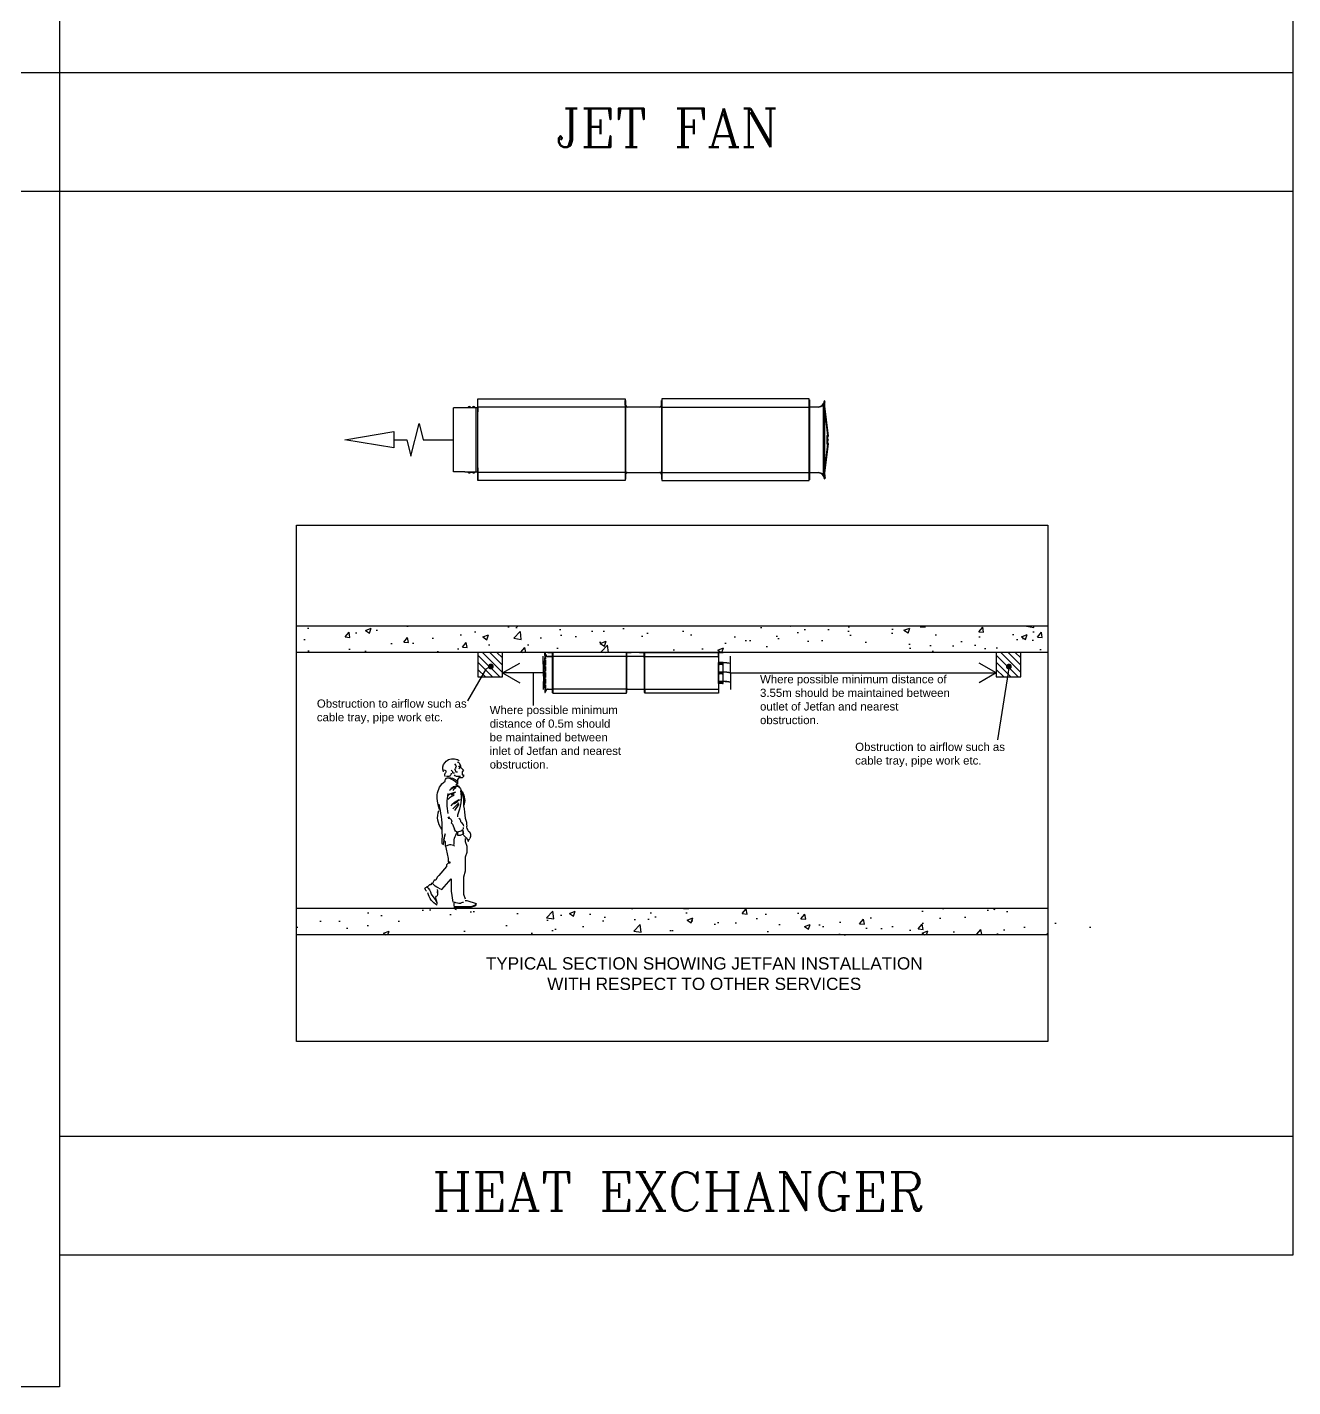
# Model space of a CAD drawing. Extents: x 462150 to 593348, y 35809 to 85242.
# Drawn here: x 524632 to 532372, y 35809 to 44128 of the extents above; entities that cross this region are included whole.
import ezdxf

# ---------------------------------------------------------------- set-up
doc = ezdxf.new("R2010")
doc.units = 0
doc.header["$LTSCALE"] = 500
doc.header["$MEASUREMENT"] = 0
doc.linetypes.add('DASHED', pattern=[15, 12, -3])
for name, color, linetype in [('AC-VAV', 1, 'Continuous'), ('Building', 8, 'Continuous'), ('DUMMY-TEXT', 4, 'Continuous'), ('FW Comment', 7, 'Continuous'), ('FW_Dim', 2, 'DASHED'), ('FW_Jetfans', 3, 'Continuous'), ('Obstruction to airflow', 100, 'Continuous'), ('Person', 7, 'Continuous'), ('PL-W-TEXT', 7, 'Continuous')]:
    doc.layers.add(name, color=color, linetype=linetype)
doc.styles.add('FF-LOOP', font='romanc.shx', dxfattribs={"height": 2})
pattern_1 = [(50, (527744.73, 43624.98), (358.63, -31.376), [37.5, -412.5]), (355, (527744.73, 43625), (-69.376, 376.096), [30, -330]), (100.4514, (527774.6, 43622.37), (289.255, 344.72), [31.87, -350.571]), (46.184, (527744.73, 43725), (533.62, -82.76), [56.25, -618.75]), (96.636, (527789.2, 43718.1), (467.33, 487.06), [47.805, -525.856]), (351.184, (527744.73, 43725), (467.33, 487.06), [45, -495]), (21, (527794.73, 43699.98), (298.454, -201.31), [37.5, -412.5]), (326, (527794.73, 43700), (121.658, 362.575), [30, -330]), (71.4514, (527819.6, 43683.2), (420.111, 161.265), [31.87, -350.571]), (37.5, (527744.73, 43624.98), (6.08, 166.447), [0, -326, 0, -335, 0, -331.25]), (7.5, (527744.73, 43624.98), (131.535, 197.206), [0, -191, 0, -318.5, 0, -126.25]), (327.5, (527633.23, 43624.98), (266.9112, -11.2774), [0, -125, 0, -390, 0, -517.5]), (317.5, (527583.23, 43624.98), (291.593, 50.0525), [0, -162.5, 0, -259, 0, -367.5])]

# ---------------------------------------------------------------- blocks, each defined once
blk = doc.blocks.new('A$C374C18AF')
at = {"layer": 'FW_Jetfans'}
for p, q in [((-250.9, 457.9), (-200.9, 757.9)), ((-200.9, 757.9), (-150.9, 457.9)), ((-150.9, 457.9), (-250.9, 457.9)), ((-200.9, 457.9), (-200.9, 378.1)), ((-200.9, 378.1), (-300.9, 353.1)), ((-300.9, 353.1), (-100.9, 303.1)), ((-100.9, 303.1), (-200.9, 278.1)), ((-200.9, 278.1), (-200.9, 92.2)), ((-396.9, 92.2), (-5, 92.2)), ((-396.9, 22.9), (-396.9, 92.2)), ((-5, 22.9), (-5, 92.2)), ((-403.7, -7.1), (-403.7, 0.4)), ((-403.2, 1.7), (-400, 1.7)), ((-400, 1.7), (-400, 2.1)), ((-400, 2.1), (-398.6, 2.1)), ((-400, 1.7), (-400, -0.4)), ((-400, -0.7), (-400, 1.7)), ((-398.6, -57.1), (-398.6, 22.9)), ((-398.6, 22.9), (-396.9, 22.9)), ((-398.6, 2.1), (-398.6, -8.8)), ((-398.6, 2.1), (-398.6, -8.8)), ((-396.9, 22.9), (-396.9, -57.1)), ((-5, -57.1), (-5, 22.9)), ((-3.2, 22.9), (-5, 22.9)), ((-3.2, 22.9), (-3.2, -57.1)), ((-3.2, 1.7), (-1.8, 1.7)), ((-3.2, -9.3), (-3.2, 1.7)), ((-3.2, -9.3), (-3.2, 1.7)), ((-1.8, 1.7), (-1.8, 1.3)), ((-1.8, 1.3), (-1.8, -0.8)), ((-1.8, -1.2), (-1.8, 1.3)), ((-1.8, 1.3), (1.3, 1.3)), ((1.8, 0), (1.8, -7.6)), ((-450.9, -957.1), (-450.9, -57.1)), ((-450.9, -57.1), (-400.9, -57.1)), ((-430.9, -57.1), (-444.9, -57.1)), ((-420.9, -57.1), (-430.9, -57.1)), ((-410.8, -57.1), (-420.9, -57.1)), ((-389.2, -57.1), (-410.8, -57.1)), ((-398.6, -3.3), (-406, -3.3)), ((-398.6, -30), (-406, -30)), ((-403.7, -33.8), (-403.7, -26.2)), ((-400, -0.8), (-403.2, -0.8)), ((-400, -5.9), (-403.2, -5.9)), ((-400, -8.4), (-403.2, -8.4)), ((-403.2, -25), (-400, -25)), ((-400, -27.5), (-403.2, -27.5)), ((-400, -32.5), (-403.2, -32.5)), ((-400, -35.1), (-403.2, -35.1)), ((-402, -3.3), (-399.4, -3.3)), ((-402, -30), (-399.4, -30)), ((-400.9, -957.1), (-400.9, -57.1)), ((-400.9, -57.1), (-0.9, -57.1)), ((-400, -0.8), (-400, -0.7)), ((-400, -0.7), (-400, -0.8)), ((-400, -0.8), (-400, -5.9)), ((-400, -5.9), (-400, -0.8)), ((-400, -5.9), (-400, -6)), ((-400, -6), (-400, -5.9)), ((-400, -6), (-400, -8.4)), ((-400, -8.4), (-400, -6.3)), ((-400, -8.8), (-400, -8.4)), ((-398.6, -8.8), (-400, -8.8)), ((-400, -24.5), (-398.6, -24.5)), ((-400, -25), (-400, -24.5)), ((-400, -27.4), (-400, -25)), ((-400, -25), (-400, -27)), ((-400, -27.4), (-400, -27.5)), ((-400, -27.5), (-400, -27.4)), ((-400, -32.5), (-400, -27.5)), ((-400, -27.5), (-400, -32.5)), ((-400, -32.7), (-400, -32.5)), ((-400, -32.5), (-400, -32.7)), ((-400, -32.7), (-400, -35.1)), ((-400, -35.1), (-400, -33)), ((-400, -35.5), (-400, -35.1)), ((-398.6, -35.5), (-400, -35.5)), ((-398.6, -8.8), (-398.6, -24.5)), ((-398.6, -24.5), (-398.6, -35.5)), ((-398.6, -24.5), (-398.6, -35.5)), ((-372.3, -57.1), (-398.6, -57.1)), ((-396.9, -45.7), (-5, -45.7)), ((-3.2, -57.1), (-29.6, -57.1)), ((-3.2, -3.8), (4.1, -3.8)), ((-1.8, -9.3), (-3.2, -9.3)), ((-3.2, -35.9), (-3.2, -25)), ((-3.2, -35.9), (-3.2, -25)), ((-3.2, -25), (-1.8, -25)), ((-3.2, -30.5), (4.1, -30.5)), ((-1.8, -35.9), (-3.2, -35.9)), ((0.1, -3.8), (-2.4, -3.8)), ((0.1, -30.5), (-2.4, -30.5)), ((-1.8, -1.3), (-1.8, -1.2)), ((-1.8, -1.2), (-1.8, -1.3)), ((-1.8, -6.3), (-1.8, -1.3)), ((-1.8, -1.3), (1.3, -1.3)), ((-1.8, -1.3), (-1.8, -6.3)), ((-1.8, -6.3), (-1.8, -6.4)), ((-1.8, -6.4), (-1.8, -6.3)), ((-1.8, -6.3), (1.3, -6.3)), ((-1.8, -6.4), (-1.8, -8.8)), ((-1.8, -8.8), (-1.8, -6.8)), ((1.3, -8.8), (-1.8, -8.8)), ((-1.8, -8.8), (-1.8, -9.3)), ((-1.8, -25), (-1.8, -25.4)), ((-1.8, -25.4), (1.3, -25.4)), ((-1.8, -27.8), (-1.8, -25.4)), ((-1.8, -25.4), (-1.8, -27.5)), ((-1.8, -27.8), (-1.8, -27.9)), ((-1.8, -27.9), (-1.8, -27.8)), ((-1.8, -27.9), (-1.8, -33)), ((-1.8, -27.9), (1.3, -27.9)), ((-1.8, -33), (-1.8, -27.9)), ((-1.8, -33), (1.3, -33)), ((-1.8, -33.1), (-1.8, -33)), ((-1.8, -33), (-1.8, -33.1)), ((-1.8, -33.1), (-1.8, -35.5)), ((-1.8, -35.5), (-1.8, -33.4)), ((-1.8, -35.5), (-1.8, -35.9)), ((1.3, -35.5), (-1.8, -35.5)), ((-0.9, -57.1), (49.1, -57.1)), ((-0.9, -957.1), (-0.9, -57.1)), ((1.8, -26.7), (1.8, -34.2)), ((49.1, -57.1), (49.1, -957.1)), ((-400.9, -957.1), (-450.9, -957.1)), ((-413.4, -957.1), (-440.9, -957.1)), ((-440.9, -959.6), (-440.9, -957.1)), ((-413.4, -959.6), (-440.9, -959.6)), ((11.6, -957.1), (-413.4, -957.1)), ((11.6, -959.6), (-413.4, -959.6)), ((-403.4, -1169.6), (-403.4, -969.6)), ((-0.9, -957.1), (-400.9, -957.1)), ((-400.9, -969.6), (-400.9, -1169.6)), ((49.1, -957.1), (-0.9, -957.1)), ((-0.9, -1169.6), (-0.9, -969.6)), ((1.6, -969.6), (1.6, -1169.6)), ((11.6, -957.1), (39.1, -957.1)), ((39.1, -959.6), (11.6, -959.6)), ((39.1, -957.1), (39.1, -959.6)), ((-450.9, -1182.1), (-450.9, -2082.1)), ((-400.9, -1182.1), (-450.9, -1182.1)), ((-440.9, -1182.1), (-440.9, -1179.6)), ((-413.4, -1179.6), (-440.9, -1179.6)), ((-440.9, -1182.1), (-413.4, -1182.1)), ((11.6, -1179.6), (-413.4, -1179.6)), ((-413.4, -1182.1), (11.6, -1182.1)), ((-400.9, -1182.1), (-400.9, -2082.1)), ((-0.9, -1182.1), (-400.9, -1182.1)), ((-0.9, -1182.1), (-0.9, -2082.1)), ((49.1, -1182.1), (-0.9, -1182.1)), ((11.6, -1179.6), (39.1, -1179.6)), ((11.6, -1182.1), (39.1, -1182.1)), ((39.1, -1179.6), (39.1, -1182.1)), ((49.1, -2082.1), (49.1, -1182.1)), ((-450.9, -2082.1), (-400.9, -2082.1)), ((-406.6, -2082.1), (-446, -2082.1)), ((-444.9, -2084.4), (-430.9, -2084.4)), ((-430.9, -2084.4), (-420.9, -2084.4)), ((-420.9, -2084.4), (-410.8, -2084.4)), ((-410.8, -2084.4), (-389.2, -2084.4)), ((-400.9, -2082.1), (-0.9, -2082.1)), ((-0.9, -2082.1), (49.1, -2082.1)), ((4.7, -2082.1), (44.2, -2082.1))]:
    blk.add_line(p, q, dxfattribs=at)
at = {"layer": 'FW_Jetfans', "ltscale": 0.005}
for p, q in [((-446, -2082.1), (-446, -2084.4)), ((-406.6, -2084.4), (-446, -2084.4)), ((-446, -2084.4), (-388.2, -2084.4)), ((4.7, -2084.4), (-406.6, -2084.4)), ((-403.2, -2138.5), (-403.2, -2087.8)), ((-400.9, -2087.8), (-400.9, -2138.5)), ((-0.9, -2138.5), (-0.9, -2087.8)), ((1.3, -2087.8), (1.3, -2138.5)), ((44.2, -2084.4), (4.7, -2084.4)), ((44.2, -2084.4), (44.2, -2082.1)), ((-200.9, -2175.6), (-440.4, -2175.6)), ((-440.4, -2175.6), (-440.4, -2177.9)), ((-414.4, -2177.9), (-440.4, -2177.9)), ((-431, -2177.9), (-433.8, -2179.3)), ((-432.8, -2181.3), (-433.8, -2179.3)), ((-426, -2177.9), (-432.8, -2181.3)), ((-409.2, -2166.9), (-431, -2177.9)), ((-427.2, -2178.5), (-428.3, -2176.5)), ((-408.1, -2168.9), (-426, -2177.9)), ((-419.2, -2171.9), (-418.2, -2174)), ((-414, -2177.9), (-200.9, -2177.9)), ((-409.1, -2172), (-411, -2173.1)), ((-409.6, -2177.4), (-408.9, -2173)), ((-409.6, -2177.4), (-409.6, -2177.4)), ((-409.6, -2177.4), (-405.5, -2177.9)), ((-369.2, -2177.9), (-408.9, -2173)), ((-405.5, -2177.9), (-223.5, -2200.4)), ((5.3, -2168.6), (-403.2, -2168.6)), ((5.3, -2173.1), (-403.2, -2173.1)), ((-225.7, -2195.7), (-369.2, -2177.9)), ((-200.9, -2191.2), (-225.7, -2191.2)), ((-222.9, -2195.9), (-225.7, -2195.7)), ((-200.9, -2195.7), (-225.7, -2195.7)), ((-223.5, -2200.4), (-222.9, -2195.9)), ((38.5, -2175.6), (-200.9, -2175.6)), ((-200.9, -2177.9), (38.5, -2177.9)), ((-176.1, -2191.2), (-200.9, -2191.2)), ((-176.1, -2195.7), (-200.9, -2195.7)), ((-176.1, -2195.7), (-179, -2195.9)), ((-179, -2195.9), (-178.4, -2200.4)), ((-178.4, -2200.4), (4, -2177.9)), ((-32.7, -2177.9), (-176.1, -2195.7)), ((7.1, -2173), (-32.7, -2177.9)), ((4, -2177.9), (7.7, -2177.4)), ((6.3, -2168.9), (24.1, -2177.9)), ((7.1, -2173), (7.7, -2177.4)), ((7.2, -2172), (9.2, -2173.1)), ((7.3, -2166.9), (29.1, -2177.9)), ((17.4, -2171.9), (16.3, -2174)), ((24.1, -2177.9), (30.9, -2181.3)), ((25.4, -2178.5), (26.4, -2176.5)), ((29.1, -2177.9), (31.9, -2179.3)), ((30.9, -2181.3), (31.9, -2179.3)), ((38.5, -2177.9), (38.5, -2175.6))]:
    blk.add_line(p, q, dxfattribs=at)
for centre in [(-407.1, -2170.9), (-200.9, -2197.9), (5.3, -2170.9), (5.3, -2170.9)]:
    blk.add_circle(centre, 2.25, dxfattribs=at)
at = {"layer": 'FW_Jetfans'}
for centre, radius, start, end in [((-401.8, 0.4), 1.82, 136.15013, 223.84987), ((0, 0), 1.82, 316.15013, 43.84987), ((-397.1, -3.3), 6.53, 157.24227, 202.75773), ((-401.8, -7.1), 1.82, 136.15013, 223.84987), ((-401.8, -26.2), 1.82, 136.15013, 223.84987), ((-397.1, -30), 6.53, 157.24227, 202.75773), ((-401.8, -33.8), 1.82, 136.15013, 223.84987), ((-4.7, -3.8), 6.53, 337.24227, 22.75773), ((0, -7.6), 1.82, 316.15013, 43.84987), ((0, -26.7), 1.82, 316.15013, 43.84987), ((-4.7, -30.5), 6.53, 337.24227, 22.75773), ((0, -34.2), 1.82, 316.15013, 43.84987), ((-413.4, -969.6), 12.5, 0, 90), ((-413.4, -969.6), 10, 44.427, 90), ((-413.4, -969.6), 10, 0, 44.427), ((11.6, -969.6), 12.5, 90, 180), ((11.6, -969.6), 10, 90, 180), ((-413.4, -1169.6), 12.5, 270, 0), ((-413.4, -1169.6), 10, 270, 315.573), ((-413.4, -1169.6), 10, 315.573, 0), ((11.6, -1169.6), 12.5, 180, 270), ((11.6, -1169.6), 10, 180, 270)]:
    blk.add_arc(centre, radius, start, end, dxfattribs=at)
at = {"layer": 'FW_Jetfans', "ltscale": 0.005}
for centre, radius, start, end in [((-440.4, -2138.5), 39.4, 270, 0), ((-440.4, -2138.5), 37.2, 270, 0), ((-406.6, -2087.8), 5.63, 0, 90), ((-406.6, -2087.8), 3.38, 0, 90), ((4.7, -2087.8), 5.63, 90, 180), ((38.5, -2138.5), 39.4, 180, 270), ((4.7, -2087.8), 3.38, 90, 180), ((38.5, -2138.5), 37.2, 180, 270), ((-407.1, -2170.9), 4.51, 176.84229, 116.84229), ((-225.7, -2193.4), 2.25, 90, 180), ((-225.7, -2193.4), 2.25, 180, 270), ((-225.7, -2193.4), 2.25, 270, 90), ((-176.1, -2193.4), 2.25, 90, 270), ((-176.1, -2193.4), 2.25, 0, 90), ((-176.1, -2193.4), 2.25, 270, 0), ((5.3, -2170.9), 4.51, 63.15771, 3.15771)]:
    blk.add_arc(centre, radius, start, end, dxfattribs=at)
blk = doc.blocks.new('JET FAN')
at = {"layer": 'FW_Dim', "linetype": 'Continuous', "rotation": 90}
blk.add_blockref('A$C374C18AF', (-1069.6, -1.6), dxfattribs=at)
blk = doc.blocks.new('_Dot')
at = {"layer": 'DUMMY-TEXT', "color": 0, "lineweight": -2}
blk.add_line((-0.5, 0), (-1, 0), dxfattribs=at)
at = {"layer": 'DUMMY-TEXT', "color": 0, "const_width": 0.5}
blk.add_lwpolyline([(-0.25, 0, 1), (0.25, 0, 1)], format="xyb", close=True, dxfattribs=at)

msp = doc.modelspace()

# ---------------------------------------------------------------- hatches: boundary and pattern name
at = {"layer": 'Building', "linetype": 'Continuous'}
h = msp.add_hatch(dxfattribs=at)
h.set_pattern_fill('AR-CONC', color=256, scale=50, style=0)
h.set_pattern_definition(pattern_1)
h.paths.add_polyline_path([(530873.7, 40302.5), (530873.7, 40465), (526279.8, 40465), (526279.8, 40302.5)])
h = msp.add_hatch(dxfattribs=at)
h.set_pattern_fill('AR-CONC', color=256, scale=50, style=0)
h.set_pattern_definition(pattern_1)
h.paths.add_polyline_path([(526279.8, 38737.5), (526279.8, 38575), (531153.8, 38575), (531153.8, 38737.5)])
at = {"layer": 'Obstruction to airflow', "linetype": 'Continuous'}
h = msp.add_hatch(dxfattribs=at)
h.set_pattern_fill('ANSI31', color=256, scale=250, angle=-90, style=0)
h.set_pattern_definition([(315, (538315.14, 55787.857), (22.097087, 22.097087), [])])
h.paths.add_polyline_path([(527538.8, 40152.5), (527538.8, 40302.5), (527388.8, 40302.5), (527388.8, 40152.5)])
h = msp.add_hatch(dxfattribs=at)
h.set_pattern_fill('ANSI31', color=256, scale=250, angle=-90, style=0)
h.set_pattern_definition([(315, (541485.51, 55787.857), (22.097087, 22.097087), [])])
h.paths.add_polyline_path([(530709.1, 40152.5), (530709.1, 40302.5), (530559.1, 40302.5), (530559.1, 40152.5)])

# ---------------------------------------------------------------- linework, layer by layer
for p, q in [((524828.9, 65565.7), (524828.9, 35809.3)), ((532372.4, 65565.7), (532372.4, 36613.9)), ((532372.4, 43849.3), (512331.7, 43849.3)), ((532372.4, 43121.8), (512331.7, 43121.8)), ((532372.4, 37341.4), (524828.9, 37341.4)), ((532372.4, 36613.9), (524828.9, 36613.9)), ((524828.9, 35809.3), (516248.2, 35809.3))]:
    msp.add_line(p, q)
at = {"layer": 'Building', "linetype": 'Continuous'}
for p, q in [((526279.8, 40465), (530873.7, 40465)), ((530873.7, 40302.5), (526279.8, 40302.5)), ((526279.8, 38737.5), (530873.7, 38737.5)), ((530873.7, 38575), (526279.8, 38575))]:
    msp.add_line(p, q, dxfattribs=at)
at = {"layer": 'Building'}
for p, q in [((527244.4, 38737.5), (527244.4, 38747)), ((527272.9, 38737.5), (527244.4, 38737.5)), ((527272.9, 38737.5), (527272.9, 38737.5)), ((527282.3, 38737.5), (527272.9, 38737.5)), ((527301.3, 38737.5), (527282.3, 38737.5)), ((527320.3, 38737.5), (527301.3, 38737.5)), ((527367.8, 38747), (527320.3, 38737.5))]:
    msp.add_line(p, q, dxfattribs=at)
at = {"layer": 'FW Comment', "linetype": 'Continuous'}
msp.add_lwpolyline([(526279.8, 41081.7), (530873.7, 41081.7), (530873.7, 37922.9), (526279.8, 37922.9)], close=True, dxfattribs=at)
at = {"layer": 'FW Comment', "ltscale": 800}
for points in [[(527436.3, 40199.8), (527324.3, 40005.8), (527324.3, 40005.8)], [(530630.7, 40180.6), (530565.9, 39767.8), (530565.9, 39767.8)]]:
    msp.add_lwpolyline(points, dxfattribs=at)
at = {"layer": 'FW_Dim', "linetype": 'Continuous'}
for p, q in [((527788.8, 40177.5), (527788.4, 40279.3)), ((528934.2, 40177.5), (528933.8, 40279.3)), ((527538.8, 40177.5), (527644.6, 40237.4)), ((530559.1, 40177.5), (530453.3, 40237.4)), ((527788.8, 40177.5), (527538.8, 40177.5)), ((527538.8, 40177.5), (527644.6, 40117.5)), ((527725.7, 40177.5), (527725.7, 39978.3)), ((527788.8, 40177.5), (527788.4, 40075.6)), ((528934.2, 40177.5), (528933.8, 40075.6)), ((528934.2, 40177.5), (530559.1, 40177.5)), ((530559.1, 40177.5), (530453.3, 40117.5))]:
    msp.add_line(p, q, dxfattribs=at)
at = {"layer": 'FW_Jetfans', "ltscale": 0.005}
for p, q in [((527798.8, 40279.8), (527787.5, 40188.7)), ((527797.1, 40293.4), (527798.1, 40293.9)), ((527798.8, 40290), (527797.1, 40293.4)), ((527798.8, 40292.5), (527798.1, 40293.9)), ((527798.8, 40284.2), (527798.8, 40297.2)), ((527799.9, 40297.2), (527798.8, 40297.2)), ((527798.8, 40284), (527798.8, 40177.5)), ((527799.9, 40177.5), (527799.9, 40297.2)), ((527818.5, 40278.6), (527843.9, 40278.6)), ((527846.7, 40300), (527845.5, 40300)), ((527845.5, 40280.3), (527845.5, 40300)), ((527845.5, 40300), (527845.5, 40271.1)), ((527845.5, 40074.7), (527845.5, 40280.3)), ((527787.5, 40188.7), (527789.8, 40188.4)), ((527789.8, 40188.4), (527789.9, 40189.9)), ((527789.9, 40189.9), (527798.8, 40261.6)), ((527789.9, 40177.5), (527789.9, 40189.9)), ((527792.1, 40177.5), (527792.1, 40189.9)), ((527789.8, 40166.5), (527787.5, 40166.2)), ((527787.5, 40166.2), (527798.8, 40075)), ((527789.9, 40165.1), (527789.8, 40166.5)), ((527789.9, 40165.1), (527789.9, 40177.5)), ((527798.8, 40093.3), (527789.9, 40165.1)), ((527792.1, 40165.1), (527792.1, 40177.5)), ((527798.8, 40177.5), (527798.8, 40057.7)), ((527799.9, 40057.7), (527799.9, 40177.5)), ((527798.8, 40064.9), (527797.1, 40061.5)), ((527797.1, 40061.5), (527798.1, 40061)), ((527798.8, 40062.4), (527798.1, 40061)), ((527798.8, 40057.7), (527799.9, 40057.7)), ((527843.9, 40076.3), (527818.5, 40076.3)), ((527845.5, 40054.9), (527845.5, 40074.7)), ((527845.5, 40054.9), (527846.7, 40054.9))]:
    msp.add_line(p, q, dxfattribs=at)
at = {"layer": 'FW_Jetfans', "linetype": 'DASHED', "ltscale": 0.005}
for p, q in [((527798.5, 40290.6), (527799.5, 40291.1)), ((527804.3, 40281.6), (527798.8, 40292.5)), ((527803.3, 40281.1), (527798.8, 40290)), ((527799, 40281.8), (527798.8, 40279.8)), ((527798.8, 40261.6), (527801.2, 40281.5)), ((527799, 40281.8), (527799, 40281.8)), ((527799, 40281.8), (527801.2, 40281.5)), ((527801.8, 40286.6), (527800.8, 40286.1)), ((527801.7, 40281.5), (527801.2, 40282.5)), ((527801.2, 40074.4), (527801.2, 40278.6)), ((527803.4, 40074.4), (527803.4, 40278.6)), ((527843.9, 40277.5), (527818.5, 40277.5)), ((527798.5, 40064.3), (527799.5, 40063.8)), ((527801.2, 40073.5), (527798.8, 40093.3)), ((527798.8, 40075), (527799, 40073.1)), ((527803.3, 40073.9), (527798.8, 40064.9)), ((527804.3, 40073.4), (527798.8, 40062.4)), ((527801.2, 40073.5), (527799, 40073.1)), ((527801.8, 40068.3), (527800.8, 40068.8)), ((527801.7, 40073.4), (527801.2, 40072.4)), ((527818.5, 40077.5), (527843.9, 40077.5))]:
    msp.add_line(p, q, dxfattribs=at)
at = {"layer": 'FW_Jetfans'}
for p, q in [((527815.5, 40302.5), (527820.5, 40302.5)), ((527815.5, 40301), (527815.5, 40302.5)), ((527820.5, 40301), (527815.5, 40301)), ((527820.5, 40302.5), (527828, 40302.5)), ((527828, 40301), (527820.5, 40301)), ((527828, 40302.5), (527842.5, 40302.5)), ((527842.5, 40301), (527828, 40301)), ((527844, 40292.5), (527844, 40299.5)), ((527844, 40287.5), (527844, 40292.5)), ((527844, 40282.4), (527844, 40287.5)), ((527844, 40271.6), (527844, 40282.4)), ((527845.5, 40282.4), (527844, 40282.4)), ((527845.5, 40271.6), (527844, 40271.6)), ((527845.5, 40299.5), (527845.5, 40292.5)), ((527845.5, 40292.5), (527845.5, 40287.5)), ((527845.5, 40287.5), (527845.5, 40282.4)), ((527845.5, 40282.4), (527845.5, 40271.6)), ((528296.7, 40302.5), (527846.7, 40302.5)), ((527846.7, 40302.5), (527846.7, 40277.5)), ((527846.7, 40277.5), (527846.7, 40077.5)), ((528296.7, 40277.5), (528296.7, 40302.5)), ((528296.7, 40297.5), (528296.7, 40283.7)), ((528296.7, 40297.5), (528297.9, 40297.5)), ((528296.7, 40283.7), (528296.7, 40071.2)), ((528296.7, 40077.5), (528296.7, 40277.5)), ((528296.8, 40292.5), (528296.8, 40299.5)), ((528296.8, 40287.5), (528296.8, 40292.5)), ((528296.8, 40282.4), (528296.8, 40287.5)), ((528298.3, 40282.4), (528296.8, 40282.4)), ((528296.8, 40271.6), (528296.8, 40282.4)), ((528298.3, 40271.6), (528296.8, 40271.6)), ((528297.9, 40283.7), (528297.9, 40297.5)), ((528297.9, 40071.2), (528297.9, 40283.7)), ((528298.3, 40299.5), (528298.3, 40292.5)), ((528298.3, 40292.5), (528298.3, 40287.5)), ((528298.3, 40287.5), (528298.3, 40282.4)), ((528298.3, 40282.4), (528298.3, 40271.6)), ((528299.8, 40302.5), (528314.3, 40302.5)), ((528314.3, 40301), (528299.8, 40301)), ((528302.9, 40278.7), (528402.9, 40278.7)), ((528314.3, 40302.5), (528321.8, 40302.5)), ((528321.8, 40301), (528314.3, 40301)), ((528321.8, 40302.5), (528326.8, 40302.5)), ((528326.8, 40301), (528321.8, 40301)), ((528326.8, 40302.5), (528326.8, 40301)), ((528376.8, 40302.5), (528381.8, 40302.5)), ((528376.8, 40301), (528376.8, 40302.5)), ((528381.8, 40301), (528376.8, 40301)), ((528381.8, 40302.5), (528389.3, 40302.5)), ((528389.3, 40301), (528381.8, 40301)), ((528389.3, 40302.5), (528403.8, 40302.5)), ((528403.8, 40301), (528389.3, 40301)), ((528405.3, 40292.5), (528405.3, 40299.5)), ((528405.3, 40287.5), (528405.3, 40292.5)), ((528405.3, 40282.4), (528405.3, 40287.5)), ((528405.3, 40271.6), (528405.3, 40282.4)), ((528406.8, 40282.4), (528405.3, 40282.4)), ((528406.8, 40271.6), (528405.3, 40271.6)), ((528406.8, 40299.5), (528406.8, 40292.5)), ((528406.8, 40292.5), (528406.8, 40287.5)), ((528406.8, 40287.5), (528406.8, 40282.4)), ((528406.8, 40282.4), (528406.8, 40271.6)), ((528407.9, 40283.7), (528407.9, 40297.5)), ((528407.9, 40297.5), (528409.2, 40297.5)), ((528407.9, 40071.2), (528407.9, 40283.7)), ((528409.2, 40302.5), (528859.2, 40302.5)), ((528409.2, 40277.5), (528409.2, 40302.5)), ((528409.2, 40283.7), (528409.2, 40297.5)), ((528409.2, 40071.2), (528409.2, 40283.7)), ((528409.2, 40077.5), (528409.2, 40277.5)), ((528859.2, 40302.5), (528859.2, 40277.5)), ((528859.2, 40292.5), (528859.2, 40299.5)), ((528859.2, 40287.5), (528859.2, 40292.5)), ((528859.2, 40282.4), (528859.2, 40287.5)), ((528860.7, 40282.4), (528859.2, 40282.4)), ((528859.2, 40271.6), (528859.2, 40282.4)), ((528859.2, 40277.5), (528859.2, 40077.5)), ((528860.7, 40271.6), (528859.2, 40271.6)), ((528860.7, 40299.5), (528860.7, 40292.5)), ((528860.7, 40292.5), (528860.7, 40287.5)), ((528860.7, 40287.5), (528860.7, 40282.4)), ((528860.7, 40282.4), (528860.7, 40271.6)), ((528862.2, 40302.5), (528876.7, 40302.5)), ((528876.7, 40301), (528862.2, 40301)), ((528876.7, 40302.5), (528884.2, 40302.5)), ((528884.2, 40301), (528876.7, 40301)), ((528884.2, 40302.5), (528889.2, 40302.5)), ((528889.2, 40301), (528884.2, 40301)), ((528889.2, 40302.5), (528889.2, 40301)), ((528859.2, 40241.5), (528859.2, 40111.5)), ((528884.2, 40241.5), (528859.2, 40241.5)), ((528864.2, 40230.4), (528864.2, 40232.6)), ((528869.2, 40236.8), (528866.7, 40235.4)), ((528866.7, 40235.4), (528866.7, 40232.5)), ((528866.7, 40232.5), (528869.2, 40231.1)), ((528871.7, 40235.4), (528869.2, 40236.8)), ((528869.2, 40231.1), (528871.7, 40232.5)), ((528871.7, 40233.9), (528871.7, 40235.4)), ((528871.7, 40232.5), (528871.7, 40233.9)), ((528879.2, 40236.8), (528876.7, 40235.4)), ((528876.7, 40235.4), (528876.7, 40232.5)), ((528876.7, 40232.5), (528879.2, 40231.1)), ((528881.7, 40235.4), (528879.2, 40236.8)), ((528879.2, 40231.1), (528881.7, 40232.5)), ((528881.7, 40233.9), (528881.7, 40235.4)), ((528881.7, 40232.5), (528881.7, 40233.9)), ((528884.2, 40232.6), (528884.2, 40230.4)), ((528889.2, 40239.9), (528887.8, 40239.9)), ((528889.2, 40238.9), (528888.5, 40238.9)), ((528889.2, 40116.5), (528889.2, 40236.5)), ((528934.2, 40235), (528933.9, 40234)), ((528884.2, 40111.5), (528859.2, 40111.5)), ((528864.2, 40172.9), (528864.2, 40175.1)), ((528864.2, 40115.4), (528864.2, 40117.6)), ((528869.2, 40179.3), (528866.7, 40177.9)), ((528866.7, 40177.9), (528866.7, 40175)), ((528866.7, 40175), (528869.2, 40173.6)), ((528869.2, 40121.8), (528866.7, 40120.4)), ((528866.7, 40120.4), (528866.7, 40117.5)), ((528866.7, 40117.5), (528869.2, 40116.1)), ((528871.7, 40177.9), (528869.2, 40179.3)), ((528869.2, 40173.6), (528871.7, 40175)), ((528871.7, 40120.4), (528869.2, 40121.8)), ((528869.2, 40116.1), (528871.7, 40117.5)), ((528871.7, 40176.4), (528871.7, 40177.9)), ((528871.7, 40175), (528871.7, 40176.4)), ((528871.7, 40118.9), (528871.7, 40120.4)), ((528871.7, 40117.5), (528871.7, 40118.9)), ((528879.2, 40179.3), (528876.7, 40177.9)), ((528876.7, 40177.9), (528876.7, 40175)), ((528876.7, 40175), (528879.2, 40173.6)), ((528879.2, 40121.8), (528876.7, 40120.4)), ((528876.7, 40120.4), (528876.7, 40117.5)), ((528876.7, 40117.5), (528879.2, 40116.1)), ((528881.7, 40177.9), (528879.2, 40179.3)), ((528879.2, 40173.6), (528881.7, 40175)), ((528881.7, 40120.4), (528879.2, 40121.8)), ((528879.2, 40116.1), (528881.7, 40117.5)), ((528881.7, 40176.4), (528881.7, 40177.9)), ((528881.7, 40175), (528881.7, 40176.4)), ((528881.7, 40118.9), (528881.7, 40120.4)), ((528881.7, 40117.5), (528881.7, 40118.9)), ((528884.2, 40175.1), (528884.2, 40172.9)), ((528884.2, 40117.6), (528884.2, 40115.4)), ((528934.2, 40177.5), (528933.9, 40176.5)), ((528934.2, 40120), (528933.9, 40119)), ((527846.7, 40077.5), (527846.7, 40052.5)), ((527846.7, 40052.5), (528296.7, 40052.5)), ((528296.7, 40052.5), (528296.7, 40077.5)), ((528296.7, 40071.2), (528296.7, 40057.5)), ((528297.9, 40057.5), (528296.7, 40057.5)), ((528297.9, 40071.2), (528297.9, 40057.5)), ((528402.9, 40076.2), (528302.9, 40076.2)), ((528407.9, 40057.5), (528407.9, 40071.2)), ((528409.2, 40057.5), (528407.9, 40057.5)), ((528409.2, 40052.5), (528409.2, 40077.5)), ((528409.2, 40071.2), (528409.2, 40057.5)), ((528859.2, 40052.5), (528409.2, 40052.5)), ((528859.2, 40077.5), (528859.2, 40052.5))]:
    msp.add_line(p, q, dxfattribs=at)
at = {"layer": 'FW_Jetfans', "linetype": 'DASHED'}
for p, q in [((527820.5, 40302.5), (527820.5, 40301)), ((527828, 40302.5), (527828, 40301)), ((528296.7, 40277.5), (527846.7, 40277.5)), ((528296.8, 40292.5), (528298.3, 40292.5)), ((528298.3, 40287.5), (528296.8, 40287.5)), ((528402.9, 40277.5), (528302.9, 40277.5)), ((528314.3, 40301), (528314.3, 40302.5)), ((528321.8, 40301), (528321.8, 40302.5)), ((528381.8, 40302.5), (528381.8, 40301)), ((528389.3, 40302.5), (528389.3, 40301)), ((528405.3, 40292.5), (528406.8, 40292.5)), ((528406.8, 40287.5), (528405.3, 40287.5)), ((528409.2, 40277.5), (528859.2, 40277.5)), ((528859.2, 40292.5), (528860.7, 40292.5)), ((528860.7, 40287.5), (528859.2, 40287.5)), ((528876.7, 40301), (528876.7, 40302.5)), ((528884.2, 40301), (528884.2, 40302.5)), ((528860.2, 40223.2), (528859.2, 40223.2)), ((528860.2, 40217.9), (528859.2, 40217.9)), ((528859.2, 40199.7), (528860.2, 40199.7)), ((528860.2, 40111.5), (528860.2, 40241.5)), ((528887.8, 40239.9), (528864.2, 40239.9)), ((528864.2, 40239.9), (528864.2, 40238.9)), ((528864.2, 40238.9), (528888.5, 40238.9)), ((528864.2, 40232.6), (528864.2, 40238.9)), ((528889.2, 40182.4), (528864.2, 40182.4)), ((528864.2, 40182.4), (528864.2, 40181.4)), ((528864.2, 40181.4), (528889.2, 40181.4)), ((528864.2, 40175.1), (528864.2, 40181.4)), ((528882.7, 40228.9), (528865.7, 40228.9)), ((528884.2, 40239.9), (528884.2, 40232.6)), ((528884.2, 40182.4), (528884.2, 40175.1)), ((528859.2, 40155.2), (528860.2, 40155.2)), ((528860.2, 40137.1), (528859.2, 40137.1)), ((528860.2, 40131.8), (528859.2, 40131.8)), ((528889.2, 40124.9), (528864.2, 40124.9)), ((528864.2, 40124.9), (528864.2, 40123.9)), ((528864.2, 40123.9), (528889.2, 40123.9)), ((528864.2, 40117.6), (528864.2, 40123.9)), ((528882.7, 40171.4), (528865.7, 40171.4)), ((528882.7, 40113.9), (528865.7, 40113.9)), ((528884.2, 40124.9), (528884.2, 40117.6)), ((528296.7, 40077.5), (527846.7, 40077.5)), ((528302.9, 40077.5), (528402.9, 40077.5)), ((528409.2, 40077.5), (528859.2, 40077.5))]:
    msp.add_line(p, q, dxfattribs=at)
at = {"layer": 'FW_Jetfans', "linetype": 'Continuous'}
for p, q in [((527846.7, 40280.3), (527846.7, 40300)), ((527846.7, 40074.7), (527846.7, 40054.9))]:
    msp.add_line(p, q, dxfattribs=at)
at = {"layer": 'FW_Jetfans', "linetype": 'DASHED', "ltscale": 0.005}
for centre in [(527802.3, 40280.6), (527802.3, 40074.4), (527802.3, 40074.4)]:
    msp.add_circle(centre, 1.13, dxfattribs=at)
at = {"layer": 'FW_Jetfans'}
for centre, radius in [((528869.2, 40233.9), 3.12), ((528869.2, 40176.4), 3.12), ((528869.2, 40233.9), 2.5), ((528879.2, 40233.9), 3.12), ((528879.2, 40176.4), 3.12), ((528879.2, 40233.9), 2.5), ((528869.2, 40118.9), 3.12), ((528869.2, 40176.4), 2.5), ((528869.2, 40118.9), 2.5), ((528879.2, 40118.9), 3.12), ((528879.2, 40176.4), 2.5), ((528879.2, 40118.9), 2.5)]:
    msp.add_circle(centre, radius, dxfattribs=at)
at = {"layer": 'FW_Jetfans', "linetype": 'DASHED'}
for centre in [(528869.2, 40233.9), (528879.2, 40233.9), (528869.2, 40176.4), (528869.2, 40118.9), (528879.2, 40176.4), (528879.2, 40118.9)]:
    msp.add_circle(centre, 1.7, dxfattribs=at)
at = {"layer": 'FW_Jetfans', "ltscale": 0.005}
msp.add_circle((527788.8, 40177.5), 1.13, dxfattribs=at)
at = {"layer": 'FW_Jetfans', "linetype": 'DASHED', "ltscale": 0.005}
for centre, radius, start, end in [((527818.5, 40297.2), 19.7, 180, 270), ((527802.3, 40280.6), 2.25, 86.84229, 26.84229), ((527843.9, 40280.3), 2.82, 270, 0), ((527843.9, 40280.3), 1.69, 270, 0), ((527818.5, 40057.7), 19.7, 90, 180), ((527802.3, 40074.4), 2.25, 333.15771, 273.15771), ((527843.9, 40074.7), 2.82, 0, 90)]:
    msp.add_arc(centre, radius, start, end, dxfattribs=at)
at = {"layer": 'FW_Jetfans', "ltscale": 0.005}
for centre, radius, start, end in [((527818.5, 40297.2), 18.6, 180, 270), ((527791, 40189.9), 1.13, 90, 180), ((527791, 40189.9), 1.13, 180, 0), ((527791, 40189.9), 1.13, 0, 90), ((527791, 40165.1), 1.13, 0, 180), ((527791, 40165.1), 1.13, 180, 270), ((527791, 40165.1), 1.13, 270, 0), ((527818.5, 40057.7), 18.6, 90, 180), ((527843.9, 40074.7), 1.69, 0, 90)]:
    msp.add_arc(centre, radius, start, end, dxfattribs=at)
at = {"layer": 'FW_Jetfans'}
for centre, radius, start, end in [((527842.5, 40299.5), 3, 0, 90), ((527842.5, 40299.5), 1.5, 0, 90), ((528299.8, 40299.5), 3, 90, 180), ((528299.8, 40299.5), 1.5, 90, 180), ((528302.9, 40283.7), 5, 225.573, 270), ((528402.9, 40283.7), 5, 270, 314.427), ((528403.8, 40299.5), 3, 0, 90), ((528403.8, 40299.5), 1.5, 0, 90), ((528862.2, 40299.5), 3, 90, 180), ((528862.2, 40299.5), 1.5, 90, 180), ((528865.3, 40231.3), 1.7, 135, 315), ((528874.2, 40222.5), 14.2, 124.87309, 135), ((528865.7, 40230.4), 1.5, 180, 195.87895), ((528874.2, 40222.5), 10.8, 126.53617, 135), ((528874.2, 40222.5), 14.2, 77.71674, 102.28326), ((528874.2, 40222.5), 10.8, 79.37982, 100.62018), ((528874.2, 40222.5), 10.8, 45, 53.46383), ((528883, 40231.3), 1.7, 225, 45), ((528874.2, 40222.5), 14.2, 45, 55.12691), ((528882.7, 40230.4), 1.5, 344.12105, 0), ((528884.2, 40236.5), 5, 0, 90), ((528889.2, 40033.9), 206, 77.38219, 90), ((528889.2, 40033.9), 205, 77.38219, 90), ((528889.2, 39976.4), 206, 77.38219, 90), ((528889.2, 39976.4), 205, 77.38219, 90), ((528865.3, 40173.8), 1.7, 135, 315), ((528865.3, 40116.3), 1.7, 135, 315), ((528874.2, 40165), 14.2, 124.87309, 135), ((528874.2, 40107.5), 14.2, 124.87309, 135), ((528865.7, 40172.9), 1.5, 180, 195.87895), ((528865.7, 40115.4), 1.5, 180, 195.87895), ((528874.2, 40165), 10.8, 126.53617, 135), ((528874.2, 40107.5), 10.8, 126.53617, 135), ((528874.2, 40165), 14.2, 77.71674, 102.28326), ((528874.2, 40107.5), 14.2, 77.71674, 102.28326), ((528874.2, 40165), 10.8, 79.37982, 100.62018), ((528874.2, 40107.5), 10.8, 79.37982, 100.62018), ((528874.2, 40165), 10.8, 45, 53.46383), ((528874.2, 40107.5), 10.8, 45, 53.46383), ((528883, 40173.8), 1.7, 225, 45), ((528883, 40116.3), 1.7, 225, 45), ((528874.2, 40165), 14.2, 45, 55.12691), ((528874.2, 40107.5), 14.2, 45, 55.12691), ((528882.7, 40172.9), 1.5, 344.12105, 0), ((528882.7, 40115.4), 1.5, 344.12105, 0), ((528884.2, 40116.5), 5, 270, 0), ((528889.2, 39918.9), 206, 77.38219, 90), ((528889.2, 39918.9), 205, 77.38219, 90), ((528302.9, 40071.2), 5, 90, 180), ((528402.9, 40071.2), 5, 0, 90)]:
    msp.add_arc(centre, radius, start, end, dxfattribs=at)
at = {"layer": 'FW_Jetfans', "linetype": 'DASHED'}
for centre, radius, start, end in [((528302.9, 40283.7), 6.25, 180, 270), ((528302.9, 40283.7), 5, 180, 225.573), ((528402.9, 40283.7), 6.25, 270, 0), ((528402.9, 40283.7), 5, 314.427, 0), ((528865.7, 40230.4), 1.5, 195.87895, 270), ((528874.2, 40222.5), 14.2, 102.28326, 124.87309), ((528874.2, 40222.5), 10.8, 100.62018, 126.53617), ((528874.2, 40222.5), 10.8, 53.46383, 79.37982), ((528874.2, 40222.5), 14.2, 55.12691, 77.71674), ((528882.7, 40230.4), 1.5, 270, 344.12105), ((528865.7, 40172.9), 1.5, 195.87895, 270), ((528865.7, 40115.4), 1.5, 195.87895, 270), ((528874.2, 40165), 14.2, 102.28326, 124.87309), ((528874.2, 40107.5), 14.2, 102.28326, 124.87309), ((528874.2, 40165), 10.8, 100.62018, 126.53617), ((528874.2, 40107.5), 10.8, 100.62018, 126.53617), ((528874.2, 40165), 10.8, 53.46383, 79.37982), ((528874.2, 40107.5), 10.8, 53.46383, 79.37982), ((528874.2, 40165), 14.2, 55.12691, 77.71674), ((528874.2, 40107.5), 14.2, 55.12691, 77.71674), ((528882.7, 40172.9), 1.5, 270, 344.12105), ((528882.7, 40115.4), 1.5, 270, 344.12105), ((528302.9, 40071.2), 6.25, 90, 180), ((528402.9, 40071.2), 6.25, 0, 90)]:
    msp.add_arc(centre, radius, start, end, dxfattribs=at)
at = {"layer": 'Obstruction to airflow', "linetype": 'Continuous'}
for p, q in [((527388.8, 40302.5), (527388.8, 40152.5)), ((527538.8, 40152.5), (527538.8, 40302.5)), ((530559.1, 40302.5), (530559.1, 40152.5)), ((530709.1, 40152.5), (530709.1, 40302.5)), ((527388.8, 40152.5), (527538.8, 40152.5)), ((530559.1, 40152.5), (530709.1, 40152.5))]:
    msp.add_line(p, q, dxfattribs=at)
at = {"layer": 'Person'}
for p, q in [((527244.4, 39620), (527253.9, 39610.5)), ((527253.9, 39648.5), (527253.9, 39648.5)), ((527272.9, 39629.5), (527282.3, 39610.5)), ((527282.3, 39610.5), (527282.3, 39601)), ((527282.3, 39601), (527301.3, 39582.1)), ((527234.9, 39572.6), (527225.4, 39582.1)), ((527234.9, 39563.1), (527234.9, 39572.6)), ((527244.4, 39563.1), (527234.9, 39563.1)), ((527244.4, 39591.6), (527253.9, 39572.6)), ((527253.9, 39572.6), (527263.4, 39572.6)), ((527263.4, 39515.6), (527253.9, 39515.6)), ((527272.9, 39534.6), (527263.4, 39525.1)), ((527263.4, 39525.1), (527263.4, 39515.6)), ((527263.4, 39525.1), (527263.4, 39525.1)), ((527263.4, 39515.6), (527263.4, 39515.6)), ((527282.3, 39534.6), (527272.9, 39534.6)), ((527291.8, 39534.6), (527282.3, 39534.6)), ((527301.3, 39582.1), (527291.8, 39572.6)), ((527291.8, 39572.6), (527291.8, 39563.1)), ((527291.8, 39563.1), (527291.8, 39553.6)), ((527291.8, 39563.1), (527291.8, 39563.1)), ((527291.8, 39553.6), (527301.3, 39553.6)), ((527291.8, 39553.6), (527291.8, 39553.6)), ((527301.3, 39544.1), (527291.8, 39534.6)), ((527301.3, 39553.6), (527301.3, 39544.1)), ((527301.3, 39553.6), (527301.3, 39553.6)), ((527301.3, 39544.1), (527301.3, 39544.1)), ((527272.9, 39382.8), (527234.9, 39344.8)), ((527272.9, 39373.3), (527244.4, 39335.3)), ((527187.4, 39193), (527178, 39155)), ((527178, 39126.6), (527187.4, 39193)), ((527263.4, 39202.5), (527263.4, 39183.5)), ((527263.4, 39183.5), (527272.9, 39183.5)), ((527272.9, 39183.5), (527282.3, 39183.5)), ((527282.3, 39183.5), (527301.3, 39193)), ((527282.3, 39183.5), (527282.3, 39183.5)), ((527291.8, 39221.4), (527301.3, 39193)), ((527301.3, 39221.4), (527301.3, 39230.9)), ((527168.5, 39136), (527178, 39126.6)), ((527178, 39155), (527187.4, 39145.5)), ((527187.4, 39145.5), (527187.4, 39136)), ((527187.4, 39136), (527187.4, 39117.1)), ((527187.4, 39126.6), (527206.4, 39041.1)), ((527187.4, 39117.1), (527215.9, 39126.6)), ((527310.8, 39164.5), (527310.8, 39145.5)), ((527310.8, 39145.5), (527320.3, 39117.1)), ((527320.3, 39117.1), (527320.3, 39098.1)), ((527320.3, 39098.1), (527320.3, 39079.1)), ((527206.4, 39041.1), (527206.4, 39031.7)), ((527206.4, 39031.7), (527206.4, 39022.2)), ((527206.4, 39031.7), (527206.4, 39031.7)), ((527206.4, 39022.2), (527215.9, 39022.2)), ((527215.9, 39022.2), (527215.9, 39012.7)), ((527215.9, 39022.2), (527215.9, 39022.2)), ((527320.3, 39079.1), (527310.8, 39050.6)), ((527310.8, 39050.6), (527310.8, 39012.7)), ((527149.5, 38936.8), (527140, 38927.3)), ((527196.9, 38993.7), (527149.5, 38936.8)), ((527206.4, 39012.7), (527196.9, 39003.2)), ((527196.9, 39003.2), (527196.9, 38993.7)), ((527215.9, 39012.7), (527206.4, 39012.7)), ((527310.8, 38965.2), (527301.3, 38927.3)), ((527310.8, 39012.7), (527310.8, 38993.7)), ((527310.8, 38993.7), (527310.8, 38965.2)), ((527083.1, 38870.3), (527064.1, 38860.8)), ((527092.5, 38879.8), (527083.1, 38870.3)), ((527083.1, 38870.3), (527083.1, 38870.3)), ((527083.1, 38870.3), (527083.1, 38870.3)), ((527102, 38879.8), (527092.5, 38879.8)), ((527102, 38889.3), (527102, 38879.8)), ((527102, 38889.3), (527102, 38889.3)), ((527111.5, 38889.3), (527102, 38889.3)), ((527121, 38908.3), (527111.5, 38889.3)), ((527130.5, 38908.3), (527121, 38908.3)), ((527140, 38927.3), (527130.5, 38908.3)), ((527149.5, 38860.8), (527168.5, 38851.3)), ((527168.5, 38851.3), (527225.4, 38917.8)), ((527225.4, 38917.8), (527225.4, 38898.8)), ((527225.4, 38898.8), (527225.4, 38889.3)), ((527225.4, 38889.3), (527225.4, 38841.9)), ((527301.3, 38927.3), (527301.3, 38917.8)), ((527301.3, 38917.8), (527301.3, 38898.8)), ((527301.3, 38898.8), (527301.3, 38860.8)), ((527301.3, 38860.8), (527301.3, 38822.9)), ((527102, 38822.9), (527130.5, 38784.9)), ((527130.5, 38784.9), (527140, 38765.9)), ((527140, 38765.9), (527140, 38765.9)), ((527225.4, 38841.9), (527234.9, 38775.4)), ((527301.3, 38822.9), (527310.8, 38794.4)), ((527310.8, 38784.9), (527320.3, 38784.9)), ((527320.3, 38784.9), (527377.2, 38765.9)), ((527377.2, 38765.9), (527367.8, 38747)), ((527377.2, 38756.4), (527377.2, 38765.9)), ((527377.2, 38765.9), (527377.2, 38765.9)), ((527244.4, 38747), (527282.3, 38747)), ((527282.3, 38747), (527301.3, 38747)), ((527301.3, 38747), (527320.3, 38747)), ((527320.3, 38747), (527348.8, 38747)), ((527348.8, 38747), (527367.8, 38756.4)), ((527367.8, 38756.4), (527377.2, 38756.4))]:
    msp.add_line(p, q, dxfattribs=at)
at = {"layer": 'Person', "extrusion": (0, 0, -1)}
for centre, major_axis, start_param, end_param in [((527222.2, 39594.5), (-49.4, 0), -0.459421, 0.789668), ((527233.4, 39594.3), (57.9, 0), 3.795345, 5.072891), ((527262.7, 39596.3), (7.08, 7.08), 3.43333, 4.420652), ((527255.7, 39628.4), (20.2, 0), 4.623634, 5.728508), ((527236.5, 39605.8), (12.8, 12.8), 0.519264, 1.051533), ((527268.1, 39639.8), (7.98, 7.98), 1.922193, 2.790196), ((527293.1, 39590.3), (-16.2, 16.2), 5.986176, 6.580195), ((527300.5, 39573.4), (23.4, 23.4), 4.508375, 4.916403), ((527259.6, 39419.7), (-120.1, 0), 0.088131, 0.926049), ((527182.7, 39572.6), (-7.5, 7.5), 0.321751, 3.463343), ((527247.3, 39553.6), (60.6, 0), 2.984438, 3.29875), ((527231.8, 39505.3), (45.5, 0), 3.370146, 3.840408), ((527204.5, 39563.6), (20.9, 0), 0.024303, 1.941389), ((527210.5, 39456.2), (79.6, 0), 4.54171, 5.439699), ((527201.7, 39497.1), (-26.7, 26.7), 0.65958, 0.911216), ((527186.5, 39443), (93.8, 0), -1.356284, -0.609189), ((527264.3, 39565.9), (-23.4, 0), 4.339108, 5.729132), ((527163.2, 39506.1), (-100.7, 0), 3.047169, 3.236005), ((527277.6, 39574), (-21.4, 21.4), 3.769835, 4.084147), ((527504.6, 39378), (304.5, 0), 2.937581, 3.345608), ((527276, 39325), (126.1, 0), 4.127876, 4.535904), ((527280.8, 39403.3), (60.4, 60.4), 4.633689, 4.791088), ((527253.1, 39452.9), (-31.7, 0), 0.503565, 2.243171), ((527250.7, 39439.6), (-38.2, 0), 0.845155, 1.652892), ((527299.5, 39349.9), (-109.3, 0), 0.82552, 1.139832), ((526943.2, 39769.4), (-426.2, 0.2), 3.894978, 3.957965), ((527217.2, 39431.6), (74.7, 0), -1.056975, 0.018686), ((527024.8, 39413.8), (-261.4, 0), 2.968934, 3.562953), ((527214.3, 39397.4), (93.3, 0), -0.589467, 0.368184), ((527057, 39371.8), (244.4, 0), -0.28151, 0.032802), ((527411.2, 39425.6), (-271.3, 0), -0.265871, 0.017121), ((527182.7, 39359), (33.5, 0), 2.355914, 3.283787), ((526472.4, 39211.5), (-696.2, 0), 2.907098, 3.127347), ((527236.4, 39390.8), (-31.9, 0), 0.351347, 1.219351), ((527234.9, 39469.8), (-40.7, 0), 4.477232, 4.947495), ((527536.2, 38822.9), (-673.8, 1), 1.089848, 1.121343), ((527307.9, 39309.3), (-98.9, 0), 0.583609, 1.208399), ((527228.7, 39413.5), (40.7, 0), 0.548863, 1.416867), ((527285, 39372.8), (29.1, 0), 3.875241, 4.622336), ((526704.1, 39250.6), (-607.9, 0), 2.954208, 3.080151), ((527257.7, 39294.8), (115.5, 0), 2.453281, 3.499611), ((527219.4, 39284.4), (-9.5, 9.5), 5.760021, 6.80635), ((527209.3, 39269.2), (-18.9, 0), 1.418004, 3.688994), ((527250.7, 39302.1), (-9.57, 9.57), 1.997873, 2.714515), ((527249.7, 39264.4), (33, 0), -0.791237, -0.135751), ((527210.3, 39200.3), (-99.5, 0), 2.380765, 2.726359), ((527200.9, 39241.2), (-119.4, 0), 2.740094, 3.148121), ((525812.9, 39178.7), (1356.2, 0), -0.031491, 0.031496), ((527169.3, 39207.6), (-76.4, 0), 2.396232, 2.95941), ((527342.7, 39142.3), (99.6, 0), 2.982728, 3.790464), ((527273.6, 39231.7), (-30.9, 0), -1.234486, -0.336496), ((527252.7, 39281.9), (-80.1, 0), 4.202209, 4.579043), ((527325.4, 39197.8), (-27.9, 0), -1.022287, 0.532215), ((527406.6, 39253.4), (87.3, 0), 2.647169, 2.992763), ((527309.1, 39183.1), (35.5, 0), -0.947523, 0.552734), ((527222.5, 39098.7), (-28.6, 0), 1.340036, 2.44491), ((527260.9, 39120.2), (73.4, 0), -0.823111, -0.352849), ((527401.2, 39121.7), (-75.2, 0), 0.322099, 0.60509), ((527099.8, 38866.8), (36.3, 0), 2.380989, 2.975009), ((527036.6, 38815.9), (65.8, 0), -0.974361, -0.106358), ((527168.5, 38925.8), (67.6, 0), 1.856006, 2.572648), ((527090.2, 38841.9), (-50.7, 0), 2.953166, 3.33), ((527187.4, 38851.3), (-106, 0), -1.10744, -0.179567), ((527146.3, 38798.4), (16.3, 0), 2.896466, 4.314263), ((526954.8, 38720), (190.9, 0.1), -0.400102, -0.242703), ((527040.1, 38827.6), (-100.9, 0), 3.000096, 3.283088), ((527296.6, 38761.2), (-54.1, 0), -0.266144, 0.266125), ((527283.2, 38849.9), (-84, 0), -1.560976, -1.090713), ((527305.8, 38742.8), (-33, 0), 0.779392, 1.434878)]:
    msp.add_ellipse(centre, major_axis=major_axis, ratio=1, start_param=start_param, end_param=end_param, dxfattribs=at)

# ---------------------------------------------------------------- block references
at = {"layer": 'AC-VAV'}
msp.add_blockref('JET FAN', (528401.5, 41806), dxfattribs=at)
at = {"layer": 'FW Comment', "ltscale": 800}
for p, xscale, yscale, zscale, rotation in [((527467.9, 40216.3), 35.62499999997849, 35.62499999997849, 35.62499999997849, 27.66543843551037), ((530636.2, 40215.8), 35.62499999999687, 35.62499999999687, 35.62499999999687, 81.08222759699714)]:
    msp.add_blockref('_Dot', p, dxfattribs=dict(at, xscale=xscale, yscale=yscale, zscale=zscale, rotation=rotation))

# ---------------------------------------------------------------- texts
at = {"layer": 'FW Comment', "linetype": 'Continuous'}
for s, insert, char_height, width, attachment_point in [('{\\fArial|b0|i0|c0|p34;Where possible minimum distance of 3.55m should be maintained between outlet of Jetfan and nearest obstruction.}', (529114, 40163.8), 50, 1188.335, 1), ('{\\fArial|b0|i0|c0|p34;Obstruction to airflow such as \\Pcable tray, pipe work etc.}', (526403.7, 40014.6), 50, 1188.335, 1), ('{\\fArial|b0|i0|c0|p34;Where possible minimum distance of 0.5m should be maintained between inlet of Jetfan and nearest obstruction.}', (527460.6, 39975.4), 50, 825.833, 1), ('{\\fArial|b0|i0|c0|p34;Obstruction to airflow such as \\Pcable tray, pipe work etc.}', (529696, 39749.8), 50, 1188.335, 1), ('{\\fArial|b0|i0|c0|p34;TYPICAL SECTION SHOWING JETFAN INSTALLATION WITH RESPECT TO OTHER SERVICES }', (528772.8, 38437.3), 75, 2830, 2)]:
    msp.add_mtext(s, dxfattribs=dict(at, insert=insert, char_height=char_height, width=width, attachment_point=attachment_point))
at = {"layer": 'PL-W-TEXT', "style": 'FF-LOOP'}
for s, p in [('JET FAN', (527862.1, 43393.3, 0)), ('HEAT EXCHANGER', (527109.1, 36885.4, 0))]:
    msp.add_text(s, height=238.14, dxfattribs=at).set_placement(p)

doc.saveas('drawing.dxf')
